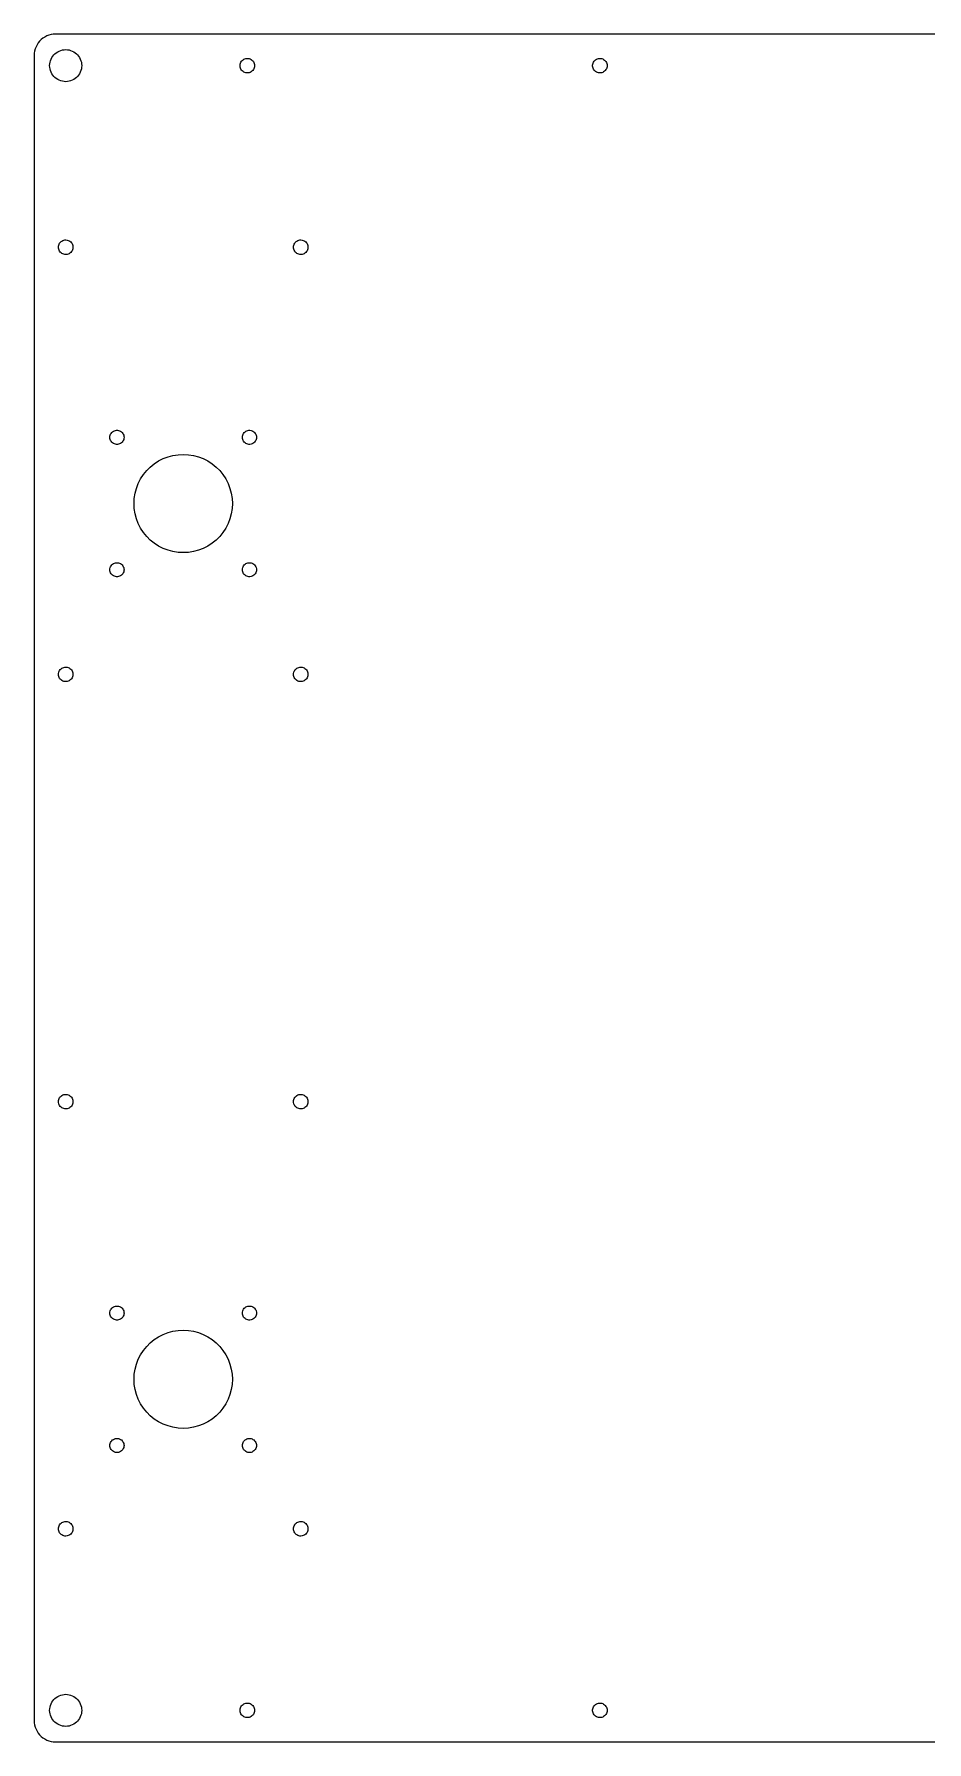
# Model space of a CAD drawing. Header units: metres. Extents: x -215 to 215, y -200 to 200.
# Drawn here: x -214.9 to -6, y -199.9 to 199.9 of the extents above; entities that cross this region are included whole.
import ezdxf

# ---------------------------------------------------------------- set-up
doc = ezdxf.new("R2010")
doc.units = ezdxf.units.M

msp = doc.modelspace()

# ---------------------------------------------------------------- linework, layer by layer
for p, q in [((-209.875, 199.875), (-210.398, 199.848)), ((209.875, 199.875), (-209.875, 199.875)), ((-214.766, 195.915), (-214.848, 195.398)), ((-214.63, 196.42), (-214.766, 195.915)), ((-214.443, 196.909), (-214.63, 196.42)), ((-214.205, 197.375), (-214.443, 196.909)), ((-213.92, 197.814), (-214.205, 197.375)), ((-213.591, 198.221), (-213.92, 197.814)), ((-213.221, 198.591), (-213.591, 198.221)), ((-212.814, 198.92), (-213.221, 198.591)), ((-212.375, 199.205), (-212.814, 198.92)), ((-211.909, 199.443), (-212.375, 199.205)), ((-211.42, 199.63), (-211.909, 199.443)), ((-210.915, 199.766), (-211.42, 199.63)), ((-210.398, 199.848), (-210.915, 199.766)), ((-209.375, 195.748), (-209.025, 195.926)), ((-209.025, 195.926), (-208.659, 196.066)), ((-208.659, 196.066), (-208.28, 196.168)), ((-208.28, 196.168), (-207.892, 196.229)), ((-207.892, 196.229), (-207.5, 196.25)), ((-207.5, 196.25), (-207.108, 196.229)), ((-207.108, 196.229), (-206.72, 196.168)), ((-206.72, 196.168), (-206.341, 196.066)), ((-206.341, 196.066), (-205.975, 195.926)), ((-205.975, 195.926), (-205.625, 195.748)), ((-214.848, 195.398), (-214.875, 194.875)), ((-214.875, 194.875), (-214.875, -194.875)), ((-211.25, 192.5), (-211.229, 192.892)), ((-211.229, 192.108), (-211.25, 192.5)), ((-211.229, 192.892), (-211.168, 193.28)), ((-211.168, 191.72), (-211.229, 192.108)), ((-211.168, 193.28), (-211.066, 193.659)), ((-211.066, 193.659), (-210.926, 194.025)), ((-210.926, 194.025), (-210.748, 194.375)), ((-210.748, 194.375), (-210.534, 194.704)), ((-210.534, 194.704), (-210.287, 195.009)), ((-210.287, 195.009), (-210.009, 195.287)), ((-210.009, 195.287), (-209.704, 195.534)), ((-209.704, 195.534), (-209.375, 195.748)), ((-205.625, 195.748), (-205.296, 195.534)), ((-205.296, 195.534), (-204.991, 195.287)), ((-204.991, 195.287), (-204.713, 195.009)), ((-204.713, 195.009), (-204.466, 194.704)), ((-204.466, 194.704), (-204.252, 194.375)), ((-204.252, 194.375), (-204.074, 194.025)), ((-204.074, 194.025), (-203.934, 193.659)), ((-203.934, 193.659), (-203.832, 193.28)), ((-203.832, 193.28), (-203.771, 192.892)), ((-203.771, 192.108), (-203.832, 191.72)), ((-203.771, 192.892), (-203.75, 192.5)), ((-203.75, 192.5), (-203.771, 192.108)), ((-166.695, 192.624), (-166.659, 192.87)), ((-166.695, 192.376), (-166.695, 192.624)), ((-166.659, 192.13), (-166.695, 192.376)), ((-166.659, 192.87), (-166.588, 193.107)), ((-166.588, 191.893), (-166.659, 192.13)), ((-166.588, 193.107), (-166.482, 193.332)), ((-166.482, 191.668), (-166.588, 191.893)), ((-166.482, 193.332), (-166.346, 193.539)), ((-166.346, 193.539), (-166.18, 193.724)), ((-166.18, 193.724), (-165.989, 193.883)), ((-165.989, 193.883), (-165.777, 194.012)), ((-165.777, 194.012), (-165.549, 194.109)), ((-165.549, 194.109), (-165.309, 194.172)), ((-165.309, 194.172), (-165.062, 194.199)), ((-165.062, 194.199), (-164.814, 194.19)), ((-164.814, 194.19), (-164.57, 194.145)), ((-164.57, 194.145), (-164.335, 194.065)), ((-164.335, 194.065), (-164.114, 193.951)), ((-164.114, 193.951), (-163.913, 193.807)), ((-163.913, 193.807), (-163.734, 193.634)), ((-163.734, 193.634), (-163.582, 193.438)), ((-163.582, 193.438), (-163.461, 193.222)), ((-163.461, 193.222), (-163.372, 192.99)), ((-163.372, 192.01), (-163.461, 191.778)), ((-163.372, 192.99), (-163.318, 192.748)), ((-163.318, 192.252), (-163.372, 192.01)), ((-163.318, 192.748), (-163.3, 192.5)), ((-163.3, 192.5), (-163.318, 192.252)), ((-84.1955, 192.624), (-84.1593, 192.87)), ((-84.1955, 192.376), (-84.1955, 192.624)), ((-84.1593, 192.13), (-84.1955, 192.376)), ((-84.1593, 192.87), (-84.0878, 193.107)), ((-84.0878, 191.893), (-84.1593, 192.13)), ((-84.0878, 193.107), (-83.9825, 193.332)), ((-83.9825, 191.668), (-84.0878, 191.893)), ((-83.9825, 193.332), (-83.8455, 193.539)), ((-83.8455, 193.539), (-83.6799, 193.724)), ((-83.6799, 193.724), (-83.4892, 193.883)), ((-83.4892, 193.883), (-83.2773, 194.012)), ((-83.2773, 194.012), (-83.0489, 194.109)), ((-83.0489, 194.109), (-82.8088, 194.172)), ((-82.8088, 194.172), (-82.5621, 194.199)), ((-82.5621, 194.199), (-82.3141, 194.19)), ((-82.3141, 194.19), (-82.07, 194.145)), ((-82.07, 194.145), (-81.8351, 194.065)), ((-81.8351, 194.065), (-81.6144, 193.951)), ((-81.6144, 193.951), (-81.4126, 193.807)), ((-81.4126, 193.807), (-81.2339, 193.634)), ((-81.2339, 193.634), (-81.0822, 193.438)), ((-81.0822, 193.438), (-80.9607, 193.222)), ((-80.9607, 193.222), (-80.8721, 192.99)), ((-80.8721, 192.01), (-80.9607, 191.778)), ((-80.8721, 192.99), (-80.8181, 192.748)), ((-80.8181, 192.252), (-80.8721, 192.01)), ((-80.8181, 192.748), (-80.8, 192.5)), ((-80.8, 192.5), (-80.8181, 192.252)), ((-211.066, 191.341), (-211.168, 191.72)), ((-210.926, 190.975), (-211.066, 191.341)), ((-210.748, 190.625), (-210.926, 190.975)), ((-210.534, 190.296), (-210.748, 190.625)), ((-210.287, 189.991), (-210.534, 190.296)), ((-210.009, 189.713), (-210.287, 189.991)), ((-209.704, 189.466), (-210.009, 189.713)), ((-209.375, 189.252), (-209.704, 189.466)), ((-209.025, 189.074), (-209.375, 189.252)), ((-208.659, 188.934), (-209.025, 189.074)), ((-208.28, 188.832), (-208.659, 188.934)), ((-207.892, 188.771), (-208.28, 188.832)), ((-207.5, 188.75), (-207.892, 188.771)), ((-207.108, 188.771), (-207.5, 188.75)), ((-206.72, 188.832), (-207.108, 188.771)), ((-206.341, 188.934), (-206.72, 188.832)), ((-205.975, 189.074), (-206.341, 188.934)), ((-205.625, 189.252), (-205.975, 189.074)), ((-205.296, 189.466), (-205.625, 189.252)), ((-204.991, 189.713), (-205.296, 189.466)), ((-204.713, 189.991), (-204.991, 189.713)), ((-204.466, 190.296), (-204.713, 189.991)), ((-204.252, 190.625), (-204.466, 190.296)), ((-204.074, 190.975), (-204.252, 190.625)), ((-203.934, 191.341), (-204.074, 190.975)), ((-203.832, 191.72), (-203.934, 191.341)), ((-166.346, 191.461), (-166.482, 191.668)), ((-166.18, 191.276), (-166.346, 191.461)), ((-165.989, 191.117), (-166.18, 191.276)), ((-165.777, 190.988), (-165.989, 191.117)), ((-165.549, 190.891), (-165.777, 190.988)), ((-165.309, 190.828), (-165.549, 190.891)), ((-165.062, 190.801), (-165.309, 190.828)), ((-164.814, 190.81), (-165.062, 190.801)), ((-164.57, 190.855), (-164.814, 190.81)), ((-164.335, 190.935), (-164.57, 190.855)), ((-164.114, 191.049), (-164.335, 190.935)), ((-163.913, 191.193), (-164.114, 191.049)), ((-163.734, 191.366), (-163.913, 191.193)), ((-163.582, 191.562), (-163.734, 191.366)), ((-163.461, 191.778), (-163.582, 191.562)), ((-83.8455, 191.461), (-83.9825, 191.668)), ((-83.6799, 191.276), (-83.8455, 191.461)), ((-83.4892, 191.117), (-83.6799, 191.276)), ((-83.2773, 190.988), (-83.4892, 191.117)), ((-83.0489, 190.891), (-83.2773, 190.988)), ((-82.8088, 190.828), (-83.0489, 190.891)), ((-82.5621, 190.801), (-82.8088, 190.828)), ((-82.3141, 190.81), (-82.5621, 190.801)), ((-82.07, 190.855), (-82.3141, 190.81)), ((-81.8351, 190.935), (-82.07, 190.855)), ((-81.6144, 191.049), (-81.8351, 190.935)), ((-81.4126, 191.193), (-81.6144, 191.049)), ((-81.2339, 191.366), (-81.4126, 191.193)), ((-81.0822, 191.562), (-81.2339, 191.366)), ((-80.9607, 191.778), (-81.0822, 191.562)), ((-209.2, 150), (-209.182, 150.248)), ((-209.182, 149.752), (-209.2, 150)), ((-209.182, 150.248), (-209.128, 150.49)), ((-209.128, 149.51), (-209.182, 149.752)), ((-209.128, 150.49), (-209.039, 150.722)), ((-209.039, 149.278), (-209.128, 149.51)), ((-209.039, 150.722), (-208.918, 150.938)), ((-208.918, 149.062), (-209.039, 149.278)), ((-208.918, 150.938), (-208.766, 151.134)), ((-208.766, 148.866), (-208.918, 149.062)), ((-208.766, 151.134), (-208.587, 151.307)), ((-208.587, 148.693), (-208.766, 148.866)), ((-208.587, 151.307), (-208.386, 151.451)), ((-208.386, 148.549), (-208.587, 148.693)), ((-208.386, 151.451), (-208.165, 151.565)), ((-208.165, 148.435), (-208.386, 148.549)), ((-208.165, 151.565), (-207.93, 151.645)), ((-207.93, 148.355), (-208.165, 148.435)), ((-207.93, 151.645), (-207.686, 151.69)), ((-207.686, 148.31), (-207.93, 148.355)), ((-207.686, 151.69), (-207.438, 151.699)), ((-207.438, 148.301), (-207.686, 148.31)), ((-207.438, 151.699), (-207.191, 151.672)), ((-207.191, 148.328), (-207.438, 148.301)), ((-207.191, 151.672), (-206.951, 151.609)), ((-206.951, 148.391), (-207.191, 148.328)), ((-206.951, 151.609), (-206.723, 151.512)), ((-206.723, 148.488), (-206.951, 148.391)), ((-206.723, 151.512), (-206.511, 151.383)), ((-206.511, 148.617), (-206.723, 148.488)), ((-206.511, 151.383), (-206.32, 151.224)), ((-206.32, 148.776), (-206.511, 148.617)), ((-206.32, 151.224), (-206.154, 151.039)), ((-206.154, 148.961), (-206.32, 148.776)), ((-206.154, 151.039), (-206.018, 150.832)), ((-206.018, 149.168), (-206.154, 148.961)), ((-206.018, 150.832), (-205.912, 150.607)), ((-205.912, 149.393), (-206.018, 149.168)), ((-205.912, 150.607), (-205.841, 150.37)), ((-205.841, 149.63), (-205.912, 149.393)), ((-205.841, 150.37), (-205.805, 150.124)), ((-205.805, 149.876), (-205.841, 149.63)), ((-205.805, 150.124), (-205.805, 149.876)), ((-154.2, 150), (-154.182, 150.248)), ((-154.182, 149.752), (-154.2, 150)), ((-154.182, 150.248), (-154.128, 150.49)), ((-154.128, 149.51), (-154.182, 149.752)), ((-154.128, 150.49), (-154.039, 150.722)), ((-154.039, 149.278), (-154.128, 149.51)), ((-154.039, 150.722), (-153.918, 150.938)), ((-153.918, 149.062), (-154.039, 149.278)), ((-153.918, 150.938), (-153.766, 151.134)), ((-153.766, 148.866), (-153.918, 149.062)), ((-153.766, 151.134), (-153.587, 151.307)), ((-153.587, 148.693), (-153.766, 148.866)), ((-153.587, 151.307), (-153.386, 151.451)), ((-153.386, 148.549), (-153.587, 148.693)), ((-153.386, 151.451), (-153.165, 151.565)), ((-153.165, 148.435), (-153.386, 148.549)), ((-153.165, 151.565), (-152.93, 151.645)), ((-152.93, 148.355), (-153.165, 148.435)), ((-152.93, 151.645), (-152.686, 151.69)), ((-152.686, 148.31), (-152.93, 148.355)), ((-152.686, 151.69), (-152.438, 151.699)), ((-152.438, 148.301), (-152.686, 148.31)), ((-152.438, 151.699), (-152.191, 151.672)), ((-152.191, 148.328), (-152.438, 148.301)), ((-152.191, 151.672), (-151.951, 151.609)), ((-151.951, 148.391), (-152.191, 148.328)), ((-151.951, 151.609), (-151.723, 151.512)), ((-151.723, 148.488), (-151.951, 148.391)), ((-151.723, 151.512), (-151.511, 151.383)), ((-151.511, 148.617), (-151.723, 148.488)), ((-151.511, 151.383), (-151.32, 151.224)), ((-151.32, 148.776), (-151.511, 148.617)), ((-151.32, 151.224), (-151.154, 151.039)), ((-151.154, 148.961), (-151.32, 148.776)), ((-151.154, 151.039), (-151.018, 150.832)), ((-151.018, 149.168), (-151.154, 148.961)), ((-151.018, 150.832), (-150.912, 150.607)), ((-150.912, 149.393), (-151.018, 149.168)), ((-150.912, 150.607), (-150.841, 150.37)), ((-150.841, 149.63), (-150.912, 149.393)), ((-150.841, 150.37), (-150.805, 150.124)), ((-150.805, 149.876), (-150.841, 149.63)), ((-150.805, 150.124), (-150.805, 149.876)), ((-197.15, 105.5), (-197.132, 105.746)), ((-197.132, 105.254), (-197.15, 105.5)), ((-197.132, 105.746), (-197.077, 105.986)), ((-197.077, 105.014), (-197.132, 105.254)), ((-197.077, 105.986), (-196.987, 106.216)), ((-196.987, 104.784), (-197.077, 105.014)), ((-196.987, 106.216), (-196.863, 106.429)), ((-196.863, 104.571), (-196.987, 104.784)), ((-196.863, 106.429), (-196.71, 106.622)), ((-196.71, 104.378), (-196.863, 104.571)), ((-196.71, 106.622), (-196.529, 106.79)), ((-196.529, 104.21), (-196.71, 104.378)), ((-196.529, 106.79), (-196.325, 106.929)), ((-196.325, 104.071), (-196.529, 104.21)), ((-196.325, 106.929), (-196.103, 107.036)), ((-196.103, 103.964), (-196.325, 104.071)), ((-196.103, 107.036), (-195.867, 107.109)), ((-195.867, 103.891), (-196.103, 103.964)), ((-195.867, 107.109), (-195.623, 107.145)), ((-195.623, 107.145), (-195.377, 107.145)), ((-195.377, 107.145), (-195.133, 107.109)), ((-195.133, 107.109), (-194.897, 107.036)), ((-194.897, 103.964), (-195.133, 103.891)), ((-194.897, 107.036), (-194.675, 106.929)), ((-194.675, 104.071), (-194.897, 103.964)), ((-194.675, 106.929), (-194.471, 106.79)), ((-194.471, 104.21), (-194.675, 104.071)), ((-194.471, 106.79), (-194.29, 106.622)), ((-194.29, 104.378), (-194.471, 104.21)), ((-194.29, 106.622), (-194.137, 106.429)), ((-194.137, 104.571), (-194.29, 104.378)), ((-194.137, 106.429), (-194.013, 106.216)), ((-194.013, 104.784), (-194.137, 104.571)), ((-194.013, 106.216), (-193.923, 105.986)), ((-193.923, 105.014), (-194.013, 104.784)), ((-193.923, 105.986), (-193.868, 105.746)), ((-193.868, 105.254), (-193.923, 105.014)), ((-193.868, 105.746), (-193.85, 105.5)), ((-193.85, 105.5), (-193.868, 105.254)), ((-166.15, 105.5), (-166.132, 105.746)), ((-166.132, 105.254), (-166.15, 105.5)), ((-166.132, 105.746), (-166.077, 105.986)), ((-166.077, 105.014), (-166.132, 105.254)), ((-166.077, 105.986), (-165.987, 106.216)), ((-165.987, 104.784), (-166.077, 105.014)), ((-165.987, 106.216), (-165.863, 106.429)), ((-165.863, 104.571), (-165.987, 104.784)), ((-165.863, 106.429), (-165.71, 106.622)), ((-165.71, 104.378), (-165.863, 104.571)), ((-165.71, 106.622), (-165.529, 106.79)), ((-165.529, 104.21), (-165.71, 104.378)), ((-165.529, 106.79), (-165.325, 106.929)), ((-165.325, 104.071), (-165.529, 104.21)), ((-165.325, 106.929), (-165.103, 107.036)), ((-165.103, 103.964), (-165.325, 104.071)), ((-165.103, 107.036), (-164.867, 107.109)), ((-164.867, 103.891), (-165.103, 103.964)), ((-164.867, 107.109), (-164.623, 107.145)), ((-164.623, 107.145), (-164.377, 107.145)), ((-164.377, 107.145), (-164.133, 107.109)), ((-164.133, 107.109), (-163.897, 107.036)), ((-163.897, 103.964), (-164.133, 103.891)), ((-163.897, 107.036), (-163.675, 106.929)), ((-163.675, 104.071), (-163.897, 103.964)), ((-163.675, 106.929), (-163.471, 106.79)), ((-163.471, 104.21), (-163.675, 104.071)), ((-163.471, 106.79), (-163.29, 106.622)), ((-163.29, 104.378), (-163.471, 104.21)), ((-163.29, 106.622), (-163.137, 106.429)), ((-163.137, 104.571), (-163.29, 104.378)), ((-163.137, 106.429), (-163.013, 106.216)), ((-163.013, 104.784), (-163.137, 104.571)), ((-163.013, 106.216), (-162.923, 105.986)), ((-162.923, 105.014), (-163.013, 104.784)), ((-162.923, 105.986), (-162.868, 105.746)), ((-162.868, 105.254), (-162.923, 105.014)), ((-162.868, 105.746), (-162.85, 105.5)), ((-162.85, 105.5), (-162.868, 105.254)), ((-195.623, 103.855), (-195.867, 103.891)), ((-195.377, 103.855), (-195.623, 103.855)), ((-195.133, 103.891), (-195.377, 103.855)), ((-186.76, 99.3037), (-185.75, 99.9593)), ((-185.75, 99.9593), (-184.677, 100.506)), ((-184.677, 100.506), (-183.554, 100.937)), ((-183.554, 100.937), (-182.391, 101.249)), ((-182.391, 101.249), (-181.202, 101.437)), ((-181.202, 101.437), (-180, 101.5)), ((-180, 101.5), (-178.798, 101.437)), ((-178.798, 101.437), (-177.609, 101.249)), ((-177.609, 101.249), (-176.446, 100.937)), ((-176.446, 100.937), (-175.323, 100.506)), ((-175.323, 100.506), (-174.25, 99.9593)), ((-174.25, 99.9593), (-173.24, 99.3037)), ((-164.623, 103.855), (-164.867, 103.891)), ((-164.377, 103.855), (-164.623, 103.855)), ((-164.133, 103.891), (-164.377, 103.855)), ((-189.959, 95.75), (-189.304, 96.7595)), ((-189.304, 96.7595), (-188.546, 97.695)), ((-188.546, 97.695), (-187.695, 98.5462)), ((-187.695, 98.5462), (-186.76, 99.3037)), ((-173.24, 99.3037), (-172.305, 98.5462)), ((-172.305, 98.5462), (-171.454, 97.695)), ((-171.454, 97.695), (-170.696, 96.7595)), ((-170.696, 96.7595), (-170.041, 95.75)), ((-191.437, 91.2021), (-191.249, 92.391)), ((-191.249, 92.391), (-190.937, 93.5537)), ((-190.937, 93.5537), (-190.506, 94.6775)), ((-190.506, 94.6775), (-189.959, 95.75)), ((-170.041, 95.75), (-169.494, 94.6775)), ((-169.494, 94.6775), (-169.063, 93.5537)), ((-169.063, 93.5537), (-168.751, 92.391)), ((-168.751, 92.391), (-168.563, 91.2021)), ((-191.5, 90), (-191.437, 91.2021)), ((-191.437, 88.7979), (-191.5, 90)), ((-191.249, 87.609), (-191.437, 88.7979)), ((-168.563, 88.7979), (-168.751, 87.609)), ((-168.563, 91.2021), (-168.5, 90)), ((-168.5, 90), (-168.563, 88.7979)), ((-190.937, 86.4463), (-191.249, 87.609)), ((-190.506, 85.3225), (-190.937, 86.4463)), ((-189.959, 84.25), (-190.506, 85.3225)), ((-189.304, 83.2405), (-189.959, 84.25)), ((-170.041, 84.25), (-170.696, 83.2405)), ((-169.494, 85.3225), (-170.041, 84.25)), ((-169.063, 86.4463), (-169.494, 85.3225)), ((-168.751, 87.609), (-169.063, 86.4463)), ((-188.546, 82.305), (-189.304, 83.2405)), ((-187.695, 81.4538), (-188.546, 82.305)), ((-186.76, 80.6963), (-187.695, 81.4538)), ((-185.75, 80.0407), (-186.76, 80.6963)), ((-184.677, 79.4942), (-185.75, 80.0407)), ((-174.25, 80.0407), (-175.323, 79.4942)), ((-173.24, 80.6963), (-174.25, 80.0407)), ((-172.305, 81.4538), (-173.24, 80.6963)), ((-171.454, 82.305), (-172.305, 81.4538)), ((-170.696, 83.2405), (-171.454, 82.305)), ((-196.325, 75.9289), (-196.103, 76.0359)), ((-196.103, 76.0359), (-195.867, 76.1086)), ((-195.867, 76.1086), (-195.623, 76.1454)), ((-195.623, 76.1454), (-195.377, 76.1454)), ((-195.377, 76.1454), (-195.133, 76.1086)), ((-195.133, 76.1086), (-194.897, 76.0359)), ((-194.897, 76.0359), (-194.675, 75.9289)), ((-183.554, 79.0629), (-184.677, 79.4942)), ((-182.391, 78.7513), (-183.554, 79.0629)), ((-181.202, 78.563), (-182.391, 78.7513)), ((-180, 78.5), (-181.202, 78.563)), ((-178.798, 78.563), (-180, 78.5)), ((-177.609, 78.7513), (-178.798, 78.563)), ((-176.446, 79.0629), (-177.609, 78.7513)), ((-175.323, 79.4942), (-176.446, 79.0629)), ((-165.325, 75.9289), (-165.103, 76.0359)), ((-165.103, 76.0359), (-164.867, 76.1086)), ((-164.867, 76.1086), (-164.623, 76.1454)), ((-164.623, 76.1454), (-164.377, 76.1454)), ((-164.377, 76.1454), (-164.133, 76.1086)), ((-164.133, 76.1086), (-163.897, 76.0359)), ((-163.897, 76.0359), (-163.675, 75.9289)), ((-197.15, 74.5), (-197.132, 74.7459)), ((-197.132, 74.2541), (-197.15, 74.5)), ((-197.132, 74.7459), (-197.077, 74.9863)), ((-197.077, 74.0137), (-197.132, 74.2541)), ((-197.077, 74.9863), (-196.987, 75.2159)), ((-196.987, 73.7841), (-197.077, 74.0137)), ((-196.987, 75.2159), (-196.863, 75.4295)), ((-196.863, 73.5705), (-196.987, 73.7841)), ((-196.863, 75.4295), (-196.71, 75.6223)), ((-196.71, 73.3777), (-196.863, 73.5705)), ((-196.71, 75.6223), (-196.529, 75.79)), ((-196.529, 73.21), (-196.71, 73.3777)), ((-196.529, 75.79), (-196.325, 75.9289)), ((-196.325, 73.0711), (-196.529, 73.21)), ((-196.103, 72.9641), (-196.325, 73.0711)), ((-195.867, 72.8914), (-196.103, 72.9641)), ((-195.623, 72.8546), (-195.867, 72.8914)), ((-195.377, 72.8546), (-195.623, 72.8546)), ((-195.133, 72.8914), (-195.377, 72.8546)), ((-194.897, 72.9641), (-195.133, 72.8914)), ((-194.675, 73.0711), (-194.897, 72.9641)), ((-194.675, 75.9289), (-194.471, 75.79)), ((-194.471, 73.21), (-194.675, 73.0711)), ((-194.471, 75.79), (-194.29, 75.6223)), ((-194.29, 73.3777), (-194.471, 73.21)), ((-194.29, 75.6223), (-194.137, 75.4295)), ((-194.137, 73.5705), (-194.29, 73.3777)), ((-194.137, 75.4295), (-194.013, 75.2159)), ((-194.013, 73.7841), (-194.137, 73.5705)), ((-194.013, 75.2159), (-193.923, 74.9863)), ((-193.923, 74.0137), (-194.013, 73.7841)), ((-193.923, 74.9863), (-193.868, 74.7459)), ((-193.868, 74.2541), (-193.923, 74.0137)), ((-193.868, 74.7459), (-193.85, 74.5)), ((-193.85, 74.5), (-193.868, 74.2541)), ((-166.15, 74.5), (-166.132, 74.7459)), ((-166.132, 74.2541), (-166.15, 74.5)), ((-166.132, 74.7459), (-166.077, 74.9863)), ((-166.077, 74.0137), (-166.132, 74.2541)), ((-166.077, 74.9863), (-165.987, 75.2159)), ((-165.987, 73.7841), (-166.077, 74.0137)), ((-165.987, 75.2159), (-165.863, 75.4295)), ((-165.863, 73.5705), (-165.987, 73.7841)), ((-165.863, 75.4295), (-165.71, 75.6223)), ((-165.71, 73.3777), (-165.863, 73.5705)), ((-165.71, 75.6223), (-165.529, 75.79)), ((-165.529, 73.21), (-165.71, 73.3777)), ((-165.529, 75.79), (-165.325, 75.9289)), ((-165.325, 73.0711), (-165.529, 73.21)), ((-165.103, 72.9641), (-165.325, 73.0711)), ((-164.867, 72.8914), (-165.103, 72.9641)), ((-164.623, 72.8546), (-164.867, 72.8914)), ((-164.377, 72.8546), (-164.623, 72.8546)), ((-164.133, 72.8914), (-164.377, 72.8546)), ((-163.897, 72.9641), (-164.133, 72.8914)), ((-163.675, 73.0711), (-163.897, 72.9641)), ((-163.675, 75.9289), (-163.471, 75.79)), ((-163.471, 73.21), (-163.675, 73.0711)), ((-163.471, 75.79), (-163.29, 75.6223)), ((-163.29, 73.3777), (-163.471, 73.21)), ((-163.29, 75.6223), (-163.137, 75.4295)), ((-163.137, 73.5705), (-163.29, 73.3777)), ((-163.137, 75.4295), (-163.013, 75.2159)), ((-163.013, 73.7841), (-163.137, 73.5705)), ((-163.013, 75.2159), (-162.923, 74.9863)), ((-162.923, 74.0137), (-163.013, 73.7841)), ((-162.923, 74.9863), (-162.868, 74.7459)), ((-162.868, 74.2541), (-162.923, 74.0137)), ((-162.868, 74.7459), (-162.85, 74.5)), ((-162.85, 74.5), (-162.868, 74.2541)), ((-209.2, 50), (-209.182, 50.2475)), ((-209.182, 49.7525), (-209.2, 50)), ((-209.182, 50.2475), (-209.128, 50.4898)), ((-209.128, 49.5102), (-209.182, 49.7525)), ((-209.128, 50.4898), (-209.039, 50.7216)), ((-209.039, 49.2784), (-209.128, 49.5102)), ((-209.039, 50.7216), (-208.918, 50.938)), ((-208.918, 49.062), (-209.039, 49.2784)), ((-208.918, 50.938), (-208.766, 51.1344)), ((-208.766, 48.8656), (-208.918, 49.062)), ((-208.766, 51.1344), (-208.587, 51.3067)), ((-208.587, 48.6933), (-208.766, 48.8656)), ((-208.587, 51.3067), (-208.386, 51.4511)), ((-208.386, 48.5489), (-208.587, 48.6933)), ((-208.386, 51.4511), (-208.165, 51.5646)), ((-208.165, 48.4354), (-208.386, 48.5489)), ((-208.165, 51.5646), (-207.93, 51.6447)), ((-207.93, 48.3553), (-208.165, 48.4354)), ((-207.93, 51.6447), (-207.686, 51.6898)), ((-207.686, 48.3102), (-207.93, 48.3553)), ((-207.686, 51.6898), (-207.438, 51.6989)), ((-207.438, 48.3011), (-207.686, 48.3102)), ((-207.438, 51.6989), (-207.191, 51.6717)), ((-207.191, 48.3283), (-207.438, 48.3011)), ((-207.191, 51.6717), (-206.951, 51.6089)), ((-206.951, 48.3911), (-207.191, 48.3283)), ((-206.951, 51.6089), (-206.723, 51.5119)), ((-206.723, 48.4881), (-206.951, 48.3911)), ((-206.723, 51.5119), (-206.511, 51.3826)), ((-206.511, 48.6174), (-206.723, 48.4881)), ((-206.511, 51.3826), (-206.32, 51.2238)), ((-206.32, 48.7762), (-206.511, 48.6174)), ((-206.32, 51.2238), (-206.154, 51.039)), ((-206.154, 48.961), (-206.32, 48.7762)), ((-206.154, 51.039), (-206.018, 50.832)), ((-206.018, 49.168), (-206.154, 48.961)), ((-206.018, 50.832), (-205.912, 50.6073)), ((-205.912, 49.3927), (-206.018, 49.168)), ((-205.912, 50.6073), (-205.841, 50.3696)), ((-205.841, 49.6304), (-205.912, 49.3927)), ((-205.841, 50.3696), (-205.805, 50.1241)), ((-205.805, 49.8759), (-205.841, 49.6304)), ((-205.805, 50.1241), (-205.805, 49.8759)), ((-154.2, 50), (-154.182, 50.2475)), ((-154.182, 49.7525), (-154.2, 50)), ((-154.182, 50.2475), (-154.128, 50.4898)), ((-154.128, 49.5102), (-154.182, 49.7525)), ((-154.128, 50.4898), (-154.039, 50.7216)), ((-154.039, 49.2784), (-154.128, 49.5102)), ((-154.039, 50.7216), (-153.918, 50.938)), ((-153.918, 49.062), (-154.039, 49.2784)), ((-153.918, 50.938), (-153.766, 51.1344)), ((-153.766, 48.8656), (-153.918, 49.062)), ((-153.766, 51.1344), (-153.587, 51.3067)), ((-153.587, 48.6933), (-153.766, 48.8656)), ((-153.587, 51.3067), (-153.386, 51.4511)), ((-153.386, 48.5489), (-153.587, 48.6933)), ((-153.386, 51.4511), (-153.165, 51.5646)), ((-153.165, 48.4354), (-153.386, 48.5489)), ((-153.165, 51.5646), (-152.93, 51.6447)), ((-152.93, 48.3553), (-153.165, 48.4354)), ((-152.93, 51.6447), (-152.686, 51.6898)), ((-152.686, 48.3102), (-152.93, 48.3553)), ((-152.686, 51.6898), (-152.438, 51.6989)), ((-152.438, 48.3011), (-152.686, 48.3102)), ((-152.438, 51.6989), (-152.191, 51.6717)), ((-152.191, 48.3283), (-152.438, 48.3011)), ((-152.191, 51.6717), (-151.951, 51.6089)), ((-151.951, 48.3911), (-152.191, 48.3283)), ((-151.951, 51.6089), (-151.723, 51.5119)), ((-151.723, 48.4881), (-151.951, 48.3911)), ((-151.723, 51.5119), (-151.511, 51.3826)), ((-151.511, 48.6174), (-151.723, 48.4881)), ((-151.511, 51.3826), (-151.32, 51.2238)), ((-151.32, 48.7762), (-151.511, 48.6174)), ((-151.32, 51.2238), (-151.154, 51.039)), ((-151.154, 48.961), (-151.32, 48.7762)), ((-151.154, 51.039), (-151.018, 50.832)), ((-151.018, 49.168), (-151.154, 48.961)), ((-151.018, 50.832), (-150.912, 50.6073)), ((-150.912, 49.3927), (-151.018, 49.168)), ((-150.912, 50.6073), (-150.841, 50.3696)), ((-150.841, 49.6304), (-150.912, 49.3927)), ((-150.841, 50.3696), (-150.805, 50.1241)), ((-150.805, 49.8759), (-150.841, 49.6304)), ((-150.805, 50.1241), (-150.805, 49.8759)), ((-209.2, -50), (-209.182, -49.7525)), ((-209.182, -50.2475), (-209.2, -50)), ((-209.182, -49.7525), (-209.128, -49.5102)), ((-209.128, -50.4898), (-209.182, -50.2475)), ((-209.128, -49.5102), (-209.039, -49.2784)), ((-209.039, -50.7216), (-209.128, -50.4898)), ((-209.039, -49.2784), (-208.918, -49.062)), ((-208.918, -50.938), (-209.039, -50.7216)), ((-208.918, -49.062), (-208.766, -48.8656)), ((-208.766, -51.1344), (-208.918, -50.938)), ((-208.766, -48.8656), (-208.587, -48.6933)), ((-208.587, -51.3067), (-208.766, -51.1344)), ((-208.587, -48.6933), (-208.386, -48.5489)), ((-208.386, -51.4511), (-208.587, -51.3067)), ((-208.386, -48.5489), (-208.165, -48.4354)), ((-208.165, -51.5646), (-208.386, -51.4511)), ((-208.165, -48.4354), (-207.93, -48.3553)), ((-207.93, -51.6447), (-208.165, -51.5646)), ((-207.93, -48.3553), (-207.686, -48.3102)), ((-207.686, -51.6898), (-207.93, -51.6447)), ((-207.686, -48.3102), (-207.438, -48.3011)), ((-207.438, -51.6989), (-207.686, -51.6898)), ((-207.438, -48.3011), (-207.191, -48.3283)), ((-207.191, -51.6717), (-207.438, -51.6989)), ((-207.191, -48.3283), (-206.951, -48.3911)), ((-206.951, -51.6089), (-207.191, -51.6717)), ((-206.951, -48.3911), (-206.723, -48.4881)), ((-206.723, -51.5119), (-206.951, -51.6089)), ((-206.723, -48.4881), (-206.511, -48.6174)), ((-206.511, -51.3826), (-206.723, -51.5119)), ((-206.511, -48.6174), (-206.32, -48.7762)), ((-206.32, -51.2238), (-206.511, -51.3826)), ((-206.32, -48.7762), (-206.154, -48.961)), ((-206.154, -51.039), (-206.32, -51.2238)), ((-206.154, -48.961), (-206.018, -49.168)), ((-206.018, -50.832), (-206.154, -51.039)), ((-206.018, -49.168), (-205.912, -49.3927)), ((-205.912, -50.6073), (-206.018, -50.832)), ((-205.912, -49.3927), (-205.841, -49.6304)), ((-205.841, -50.3696), (-205.912, -50.6073)), ((-205.841, -49.6304), (-205.805, -49.8759)), ((-205.805, -50.1241), (-205.841, -50.3696)), ((-205.805, -49.8759), (-205.805, -50.1241)), ((-154.2, -50), (-154.182, -49.7525)), ((-154.182, -50.2475), (-154.2, -50)), ((-154.182, -49.7525), (-154.128, -49.5102)), ((-154.128, -50.4898), (-154.182, -50.2475)), ((-154.128, -49.5102), (-154.039, -49.2784)), ((-154.039, -50.7216), (-154.128, -50.4898)), ((-154.039, -49.2784), (-153.918, -49.062)), ((-153.918, -50.938), (-154.039, -50.7216)), ((-153.918, -49.062), (-153.766, -48.8656)), ((-153.766, -51.1344), (-153.918, -50.938)), ((-153.766, -48.8656), (-153.587, -48.6933)), ((-153.587, -51.3067), (-153.766, -51.1344)), ((-153.587, -48.6933), (-153.386, -48.5489)), ((-153.386, -51.4511), (-153.587, -51.3067)), ((-153.386, -48.5489), (-153.165, -48.4354)), ((-153.165, -51.5646), (-153.386, -51.4511)), ((-153.165, -48.4354), (-152.93, -48.3553)), ((-152.93, -51.6447), (-153.165, -51.5646)), ((-152.93, -48.3553), (-152.686, -48.3102)), ((-152.686, -51.6898), (-152.93, -51.6447)), ((-152.686, -48.3102), (-152.438, -48.3011)), ((-152.438, -51.6989), (-152.686, -51.6898)), ((-152.438, -48.3011), (-152.191, -48.3283)), ((-152.191, -51.6717), (-152.438, -51.6989)), ((-152.191, -48.3283), (-151.951, -48.3911)), ((-151.951, -51.6089), (-152.191, -51.6717)), ((-151.951, -48.3911), (-151.723, -48.4881)), ((-151.723, -51.5119), (-151.951, -51.6089)), ((-151.723, -48.4881), (-151.511, -48.6174)), ((-151.511, -51.3826), (-151.723, -51.5119)), ((-151.511, -48.6174), (-151.32, -48.7762)), ((-151.32, -51.2238), (-151.511, -51.3826)), ((-151.32, -48.7762), (-151.154, -48.961)), ((-151.154, -51.039), (-151.32, -51.2238)), ((-151.154, -48.961), (-151.018, -49.168)), ((-151.018, -50.832), (-151.154, -51.039)), ((-151.018, -49.168), (-150.912, -49.3927)), ((-150.912, -50.6073), (-151.018, -50.832)), ((-150.912, -49.3927), (-150.841, -49.6304)), ((-150.841, -50.3696), (-150.912, -50.6073)), ((-150.841, -49.6304), (-150.805, -49.8759)), ((-150.805, -50.1241), (-150.841, -50.3696)), ((-150.805, -49.8759), (-150.805, -50.1241)), ((-197.15, -99.5), (-197.132, -99.2541)), ((-197.132, -99.7459), (-197.15, -99.5)), ((-197.132, -99.2541), (-197.077, -99.0137)), ((-197.077, -99.9863), (-197.132, -99.7459)), ((-197.077, -99.0137), (-196.987, -98.7841)), ((-196.987, -98.7841), (-196.863, -98.5705)), ((-196.863, -98.5705), (-196.71, -98.3777)), ((-196.71, -98.3777), (-196.529, -98.21)), ((-196.529, -98.21), (-196.325, -98.0711)), ((-196.325, -98.0711), (-196.103, -97.9641)), ((-196.103, -97.9641), (-195.867, -97.8914)), ((-195.867, -97.8914), (-195.623, -97.8546)), ((-195.623, -97.8546), (-195.377, -97.8546)), ((-195.377, -97.8546), (-195.133, -97.8914)), ((-195.133, -97.8914), (-194.897, -97.9641)), ((-194.897, -97.9641), (-194.675, -98.0711)), ((-194.675, -98.0711), (-194.471, -98.21)), ((-194.471, -98.21), (-194.29, -98.3777)), ((-194.29, -98.3777), (-194.137, -98.5705)), ((-194.137, -98.5705), (-194.013, -98.7841)), ((-194.013, -98.7841), (-193.923, -99.0137)), ((-193.923, -99.0137), (-193.868, -99.2541)), ((-193.868, -99.7459), (-193.923, -99.9863)), ((-193.868, -99.2541), (-193.85, -99.5)), ((-193.85, -99.5), (-193.868, -99.7459)), ((-166.15, -99.5), (-166.132, -99.2541)), ((-166.132, -99.7459), (-166.15, -99.5)), ((-166.132, -99.2541), (-166.077, -99.0137)), ((-166.077, -99.9863), (-166.132, -99.7459)), ((-166.077, -99.0137), (-165.987, -98.7841)), ((-165.987, -98.7841), (-165.863, -98.5705)), ((-165.863, -98.5705), (-165.71, -98.3777)), ((-165.71, -98.3777), (-165.529, -98.21)), ((-165.529, -98.21), (-165.325, -98.0711)), ((-165.325, -98.0711), (-165.103, -97.9641)), ((-165.103, -97.9641), (-164.867, -97.8914)), ((-164.867, -97.8914), (-164.623, -97.8546)), ((-164.623, -97.8546), (-164.377, -97.8546)), ((-164.377, -97.8546), (-164.133, -97.8914)), ((-164.133, -97.8914), (-163.897, -97.9641)), ((-163.897, -97.9641), (-163.675, -98.0711)), ((-163.675, -98.0711), (-163.471, -98.21)), ((-163.471, -98.21), (-163.29, -98.3777)), ((-163.29, -98.3777), (-163.137, -98.5705)), ((-163.137, -98.5705), (-163.013, -98.7841)), ((-163.013, -98.7841), (-162.923, -99.0137)), ((-162.923, -99.0137), (-162.868, -99.2541)), ((-162.868, -99.7459), (-162.923, -99.9863)), ((-162.868, -99.2541), (-162.85, -99.5)), ((-162.85, -99.5), (-162.868, -99.7459)), ((-196.987, -100.216), (-197.077, -99.9863)), ((-196.863, -100.429), (-196.987, -100.216)), ((-196.71, -100.622), (-196.863, -100.429)), ((-196.529, -100.79), (-196.71, -100.622)), ((-196.325, -100.929), (-196.529, -100.79)), ((-196.103, -101.036), (-196.325, -100.929)), ((-195.867, -101.109), (-196.103, -101.036)), ((-195.623, -101.145), (-195.867, -101.109)), ((-195.377, -101.145), (-195.623, -101.145)), ((-195.133, -101.109), (-195.377, -101.145)), ((-194.897, -101.036), (-195.133, -101.109)), ((-194.675, -100.929), (-194.897, -101.036)), ((-194.471, -100.79), (-194.675, -100.929)), ((-194.29, -100.622), (-194.471, -100.79)), ((-194.137, -100.429), (-194.29, -100.622)), ((-194.013, -100.216), (-194.137, -100.429)), ((-193.923, -99.9863), (-194.013, -100.216)), ((-183.554, -104.063), (-182.391, -103.751)), ((-182.391, -103.751), (-181.202, -103.563)), ((-181.202, -103.563), (-180, -103.5)), ((-180, -103.5), (-178.798, -103.563)), ((-178.798, -103.563), (-177.609, -103.751)), ((-177.609, -103.751), (-176.446, -104.063)), ((-165.987, -100.216), (-166.077, -99.9863)), ((-165.863, -100.429), (-165.987, -100.216)), ((-165.71, -100.622), (-165.863, -100.429)), ((-165.529, -100.79), (-165.71, -100.622)), ((-165.325, -100.929), (-165.529, -100.79)), ((-165.103, -101.036), (-165.325, -100.929)), ((-164.867, -101.109), (-165.103, -101.036)), ((-164.623, -101.145), (-164.867, -101.109)), ((-164.377, -101.145), (-164.623, -101.145)), ((-164.133, -101.109), (-164.377, -101.145)), ((-163.897, -101.036), (-164.133, -101.109)), ((-163.675, -100.929), (-163.897, -101.036)), ((-163.471, -100.79), (-163.675, -100.929)), ((-163.29, -100.622), (-163.471, -100.79)), ((-163.137, -100.429), (-163.29, -100.622)), ((-163.013, -100.216), (-163.137, -100.429)), ((-162.923, -99.9863), (-163.013, -100.216)), ((-189.304, -108.24), (-188.546, -107.305)), ((-188.546, -107.305), (-187.695, -106.454)), ((-187.695, -106.454), (-186.76, -105.696)), ((-186.76, -105.696), (-185.75, -105.041)), ((-185.75, -105.041), (-184.677, -104.494)), ((-184.677, -104.494), (-183.554, -104.063)), ((-176.446, -104.063), (-175.323, -104.494)), ((-175.323, -104.494), (-174.25, -105.041)), ((-174.25, -105.041), (-173.24, -105.696)), ((-173.24, -105.696), (-172.305, -106.454)), ((-172.305, -106.454), (-171.454, -107.305)), ((-171.454, -107.305), (-170.696, -108.24)), ((-191.249, -112.609), (-190.937, -111.446)), ((-190.937, -111.446), (-190.506, -110.323)), ((-190.506, -110.323), (-189.959, -109.25)), ((-189.959, -109.25), (-189.304, -108.24)), ((-170.696, -108.24), (-170.041, -109.25)), ((-170.041, -109.25), (-169.494, -110.323)), ((-169.494, -110.323), (-169.063, -111.446)), ((-169.063, -111.446), (-168.751, -112.609)), ((-191.5, -115), (-191.437, -113.798)), ((-191.437, -116.202), (-191.5, -115)), ((-191.437, -113.798), (-191.249, -112.609)), ((-168.751, -112.609), (-168.563, -113.798)), ((-168.563, -113.798), (-168.5, -115)), ((-168.5, -115), (-168.563, -116.202)), ((-191.249, -117.391), (-191.437, -116.202)), ((-190.937, -118.554), (-191.249, -117.391)), ((-190.506, -119.677), (-190.937, -118.554)), ((-189.959, -120.75), (-190.506, -119.677)), ((-169.494, -119.677), (-170.041, -120.75)), ((-169.063, -118.554), (-169.494, -119.677)), ((-168.751, -117.391), (-169.063, -118.554)), ((-168.563, -116.202), (-168.751, -117.391)), ((-189.304, -121.76), (-189.959, -120.75)), ((-188.546, -122.695), (-189.304, -121.76)), ((-187.695, -123.546), (-188.546, -122.695)), ((-186.76, -124.304), (-187.695, -123.546)), ((-172.305, -123.546), (-173.24, -124.304)), ((-171.454, -122.695), (-172.305, -123.546)), ((-170.696, -121.76), (-171.454, -122.695)), ((-170.041, -120.75), (-170.696, -121.76)), ((-185.75, -124.959), (-186.76, -124.304)), ((-184.677, -125.506), (-185.75, -124.959)), ((-183.554, -125.937), (-184.677, -125.506)), ((-182.391, -126.249), (-183.554, -125.937)), ((-181.202, -126.437), (-182.391, -126.249)), ((-180, -126.5), (-181.202, -126.437)), ((-178.798, -126.437), (-180, -126.5)), ((-177.609, -126.249), (-178.798, -126.437)), ((-176.446, -125.937), (-177.609, -126.249)), ((-175.323, -125.506), (-176.446, -125.937)), ((-174.25, -124.959), (-175.323, -125.506)), ((-173.24, -124.304), (-174.25, -124.959)), ((-197.15, -130.5), (-197.132, -130.254)), ((-197.132, -130.746), (-197.15, -130.5)), ((-197.132, -130.254), (-197.077, -130.014)), ((-197.077, -130.986), (-197.132, -130.746)), ((-197.077, -130.014), (-196.987, -129.784)), ((-196.987, -131.216), (-197.077, -130.986)), ((-196.987, -129.784), (-196.863, -129.571)), ((-196.863, -131.429), (-196.987, -131.216)), ((-196.863, -129.571), (-196.71, -129.378)), ((-196.71, -131.622), (-196.863, -131.429)), ((-196.71, -129.378), (-196.529, -129.21)), ((-196.529, -131.79), (-196.71, -131.622)), ((-196.529, -129.21), (-196.325, -129.071)), ((-196.325, -131.929), (-196.529, -131.79)), ((-196.325, -129.071), (-196.103, -128.964)), ((-196.103, -128.964), (-195.867, -128.891)), ((-195.867, -128.891), (-195.623, -128.855)), ((-195.623, -128.855), (-195.377, -128.855)), ((-195.377, -128.855), (-195.133, -128.891)), ((-195.133, -128.891), (-194.897, -128.964)), ((-194.897, -128.964), (-194.675, -129.071)), ((-194.675, -129.071), (-194.471, -129.21)), ((-194.471, -131.79), (-194.675, -131.929)), ((-194.471, -129.21), (-194.29, -129.378)), ((-194.29, -131.622), (-194.471, -131.79)), ((-194.29, -129.378), (-194.137, -129.571)), ((-194.137, -131.429), (-194.29, -131.622)), ((-194.137, -129.571), (-194.013, -129.784)), ((-194.013, -131.216), (-194.137, -131.429)), ((-194.013, -129.784), (-193.923, -130.014)), ((-193.923, -130.986), (-194.013, -131.216)), ((-193.923, -130.014), (-193.868, -130.254)), ((-193.868, -130.746), (-193.923, -130.986)), ((-193.868, -130.254), (-193.85, -130.5)), ((-193.85, -130.5), (-193.868, -130.746)), ((-166.15, -130.5), (-166.132, -130.254)), ((-166.132, -130.746), (-166.15, -130.5)), ((-166.132, -130.254), (-166.077, -130.014)), ((-166.077, -130.986), (-166.132, -130.746)), ((-166.077, -130.014), (-165.987, -129.784)), ((-165.987, -131.216), (-166.077, -130.986)), ((-165.987, -129.784), (-165.863, -129.571)), ((-165.863, -131.429), (-165.987, -131.216)), ((-165.863, -129.571), (-165.71, -129.378)), ((-165.71, -131.622), (-165.863, -131.429)), ((-165.71, -129.378), (-165.529, -129.21)), ((-165.529, -131.79), (-165.71, -131.622)), ((-165.529, -129.21), (-165.325, -129.071)), ((-165.325, -131.929), (-165.529, -131.79)), ((-165.325, -129.071), (-165.103, -128.964)), ((-165.103, -128.964), (-164.867, -128.891)), ((-164.867, -128.891), (-164.623, -128.855)), ((-164.623, -128.855), (-164.377, -128.855)), ((-164.377, -128.855), (-164.133, -128.891)), ((-164.133, -128.891), (-163.897, -128.964)), ((-163.897, -128.964), (-163.675, -129.071)), ((-163.675, -129.071), (-163.471, -129.21)), ((-163.471, -131.79), (-163.675, -131.929)), ((-163.471, -129.21), (-163.29, -129.378)), ((-163.29, -131.622), (-163.471, -131.79)), ((-163.29, -129.378), (-163.137, -129.571)), ((-163.137, -131.429), (-163.29, -131.622)), ((-163.137, -129.571), (-163.013, -129.784)), ((-163.013, -131.216), (-163.137, -131.429)), ((-163.013, -129.784), (-162.923, -130.014)), ((-162.923, -130.986), (-163.013, -131.216)), ((-162.923, -130.014), (-162.868, -130.254)), ((-162.868, -130.746), (-162.923, -130.986)), ((-162.868, -130.254), (-162.85, -130.5)), ((-162.85, -130.5), (-162.868, -130.746)), ((-196.103, -132.036), (-196.325, -131.929)), ((-195.867, -132.109), (-196.103, -132.036)), ((-195.623, -132.145), (-195.867, -132.109)), ((-195.377, -132.145), (-195.623, -132.145)), ((-195.133, -132.109), (-195.377, -132.145)), ((-194.897, -132.036), (-195.133, -132.109)), ((-194.675, -131.929), (-194.897, -132.036)), ((-165.103, -132.036), (-165.325, -131.929)), ((-164.867, -132.109), (-165.103, -132.036)), ((-164.623, -132.145), (-164.867, -132.109)), ((-164.377, -132.145), (-164.623, -132.145)), ((-164.133, -132.109), (-164.377, -132.145)), ((-163.897, -132.036), (-164.133, -132.109)), ((-163.675, -131.929), (-163.897, -132.036)), ((-209.2, -150), (-209.182, -149.752)), ((-209.182, -150.248), (-209.2, -150)), ((-209.182, -149.752), (-209.128, -149.51)), ((-209.128, -150.49), (-209.182, -150.248)), ((-209.128, -149.51), (-209.039, -149.278)), ((-209.039, -150.722), (-209.128, -150.49)), ((-209.039, -149.278), (-208.918, -149.062)), ((-208.918, -150.938), (-209.039, -150.722)), ((-208.918, -149.062), (-208.766, -148.866)), ((-208.766, -151.134), (-208.918, -150.938)), ((-208.766, -148.866), (-208.587, -148.693)), ((-208.587, -151.307), (-208.766, -151.134)), ((-208.587, -148.693), (-208.386, -148.549)), ((-208.386, -151.451), (-208.587, -151.307)), ((-208.386, -148.549), (-208.165, -148.435)), ((-208.165, -151.565), (-208.386, -151.451)), ((-208.165, -148.435), (-207.93, -148.355)), ((-207.93, -151.645), (-208.165, -151.565)), ((-207.93, -148.355), (-207.686, -148.31)), ((-207.686, -151.69), (-207.93, -151.645)), ((-207.686, -148.31), (-207.438, -148.301)), ((-207.438, -151.699), (-207.686, -151.69)), ((-207.438, -148.301), (-207.191, -148.328)), ((-207.191, -151.672), (-207.438, -151.699)), ((-207.191, -148.328), (-206.951, -148.391)), ((-206.951, -151.609), (-207.191, -151.672)), ((-206.951, -148.391), (-206.723, -148.488)), ((-206.723, -151.512), (-206.951, -151.609)), ((-206.723, -148.488), (-206.511, -148.617)), ((-206.511, -151.383), (-206.723, -151.512)), ((-206.511, -148.617), (-206.32, -148.776)), ((-206.32, -151.224), (-206.511, -151.383)), ((-206.32, -148.776), (-206.154, -148.961)), ((-206.154, -151.039), (-206.32, -151.224)), ((-206.154, -148.961), (-206.018, -149.168)), ((-206.018, -150.832), (-206.154, -151.039)), ((-206.018, -149.168), (-205.912, -149.393)), ((-205.912, -150.607), (-206.018, -150.832)), ((-205.912, -149.393), (-205.841, -149.63)), ((-205.841, -150.37), (-205.912, -150.607)), ((-205.841, -149.63), (-205.805, -149.876)), ((-205.805, -150.124), (-205.841, -150.37)), ((-205.805, -149.876), (-205.805, -150.124)), ((-154.2, -150), (-154.182, -149.752)), ((-154.182, -150.248), (-154.2, -150)), ((-154.182, -149.752), (-154.128, -149.51)), ((-154.128, -150.49), (-154.182, -150.248)), ((-154.128, -149.51), (-154.039, -149.278)), ((-154.039, -150.722), (-154.128, -150.49)), ((-154.039, -149.278), (-153.918, -149.062)), ((-153.918, -150.938), (-154.039, -150.722)), ((-153.918, -149.062), (-153.766, -148.866)), ((-153.766, -151.134), (-153.918, -150.938)), ((-153.766, -148.866), (-153.587, -148.693)), ((-153.587, -151.307), (-153.766, -151.134)), ((-153.587, -148.693), (-153.386, -148.549)), ((-153.386, -151.451), (-153.587, -151.307)), ((-153.386, -148.549), (-153.165, -148.435)), ((-153.165, -151.565), (-153.386, -151.451)), ((-153.165, -148.435), (-152.93, -148.355)), ((-152.93, -151.645), (-153.165, -151.565)), ((-152.93, -148.355), (-152.686, -148.31)), ((-152.686, -151.69), (-152.93, -151.645)), ((-152.686, -148.31), (-152.438, -148.301)), ((-152.438, -151.699), (-152.686, -151.69)), ((-152.438, -148.301), (-152.191, -148.328)), ((-152.191, -151.672), (-152.438, -151.699)), ((-152.191, -148.328), (-151.951, -148.391)), ((-151.951, -151.609), (-152.191, -151.672)), ((-151.951, -148.391), (-151.723, -148.488)), ((-151.723, -151.512), (-151.951, -151.609)), ((-151.723, -148.488), (-151.511, -148.617)), ((-151.511, -151.383), (-151.723, -151.512)), ((-151.511, -148.617), (-151.32, -148.776)), ((-151.32, -151.224), (-151.511, -151.383)), ((-151.32, -148.776), (-151.154, -148.961)), ((-151.154, -151.039), (-151.32, -151.224)), ((-151.154, -148.961), (-151.018, -149.168)), ((-151.018, -150.832), (-151.154, -151.039)), ((-151.018, -149.168), (-150.912, -149.393)), ((-150.912, -150.607), (-151.018, -150.832)), ((-150.912, -149.393), (-150.841, -149.63)), ((-150.841, -150.37), (-150.912, -150.607)), ((-150.841, -149.63), (-150.805, -149.876)), ((-150.805, -150.124), (-150.841, -150.37)), ((-150.805, -149.876), (-150.805, -150.124)), ((-211.229, -192.108), (-211.168, -191.72)), ((-211.168, -191.72), (-211.066, -191.341)), ((-211.066, -191.341), (-210.926, -190.975)), ((-210.926, -190.975), (-210.748, -190.625)), ((-210.748, -190.625), (-210.534, -190.296)), ((-210.534, -190.296), (-210.287, -189.991)), ((-210.287, -189.991), (-210.009, -189.713)), ((-210.009, -189.713), (-209.704, -189.466)), ((-209.704, -189.466), (-209.375, -189.252)), ((-209.375, -189.252), (-209.025, -189.074)), ((-209.025, -189.074), (-208.659, -188.934)), ((-208.659, -188.934), (-208.28, -188.832)), ((-208.28, -188.832), (-207.892, -188.771)), ((-207.892, -188.771), (-207.5, -188.75)), ((-207.5, -188.75), (-207.108, -188.771)), ((-207.108, -188.771), (-206.72, -188.832)), ((-206.72, -188.832), (-206.341, -188.934)), ((-206.341, -188.934), (-205.975, -189.074)), ((-205.975, -189.074), (-205.625, -189.252)), ((-205.625, -189.252), (-205.296, -189.466)), ((-205.296, -189.466), (-204.991, -189.713)), ((-204.991, -189.713), (-204.713, -189.991)), ((-204.713, -189.991), (-204.466, -190.296)), ((-204.466, -190.296), (-204.252, -190.625)), ((-204.252, -190.625), (-204.074, -190.975)), ((-204.074, -190.975), (-203.934, -191.341)), ((-203.934, -191.341), (-203.832, -191.72)), ((-203.832, -191.72), (-203.771, -192.108)), ((-166.588, -191.893), (-166.482, -191.668)), ((-166.482, -191.668), (-166.346, -191.461)), ((-166.346, -191.461), (-166.18, -191.276)), ((-166.18, -191.276), (-165.989, -191.117)), ((-165.989, -191.117), (-165.777, -190.988)), ((-165.777, -190.988), (-165.549, -190.891)), ((-165.549, -190.891), (-165.309, -190.828)), ((-165.309, -190.828), (-165.062, -190.801)), ((-165.062, -190.801), (-164.814, -190.81)), ((-164.814, -190.81), (-164.57, -190.855)), ((-164.57, -190.855), (-164.335, -190.935)), ((-164.335, -190.935), (-164.114, -191.049)), ((-164.114, -191.049), (-163.913, -191.193)), ((-163.913, -191.193), (-163.734, -191.366)), ((-163.734, -191.366), (-163.582, -191.562)), ((-163.582, -191.562), (-163.461, -191.778)), ((-163.461, -191.778), (-163.372, -192.01)), ((-84.0878, -191.893), (-83.9825, -191.668)), ((-83.9825, -191.668), (-83.8455, -191.461)), ((-83.8455, -191.461), (-83.6799, -191.276)), ((-83.6799, -191.276), (-83.4892, -191.117)), ((-83.4892, -191.117), (-83.2773, -190.988)), ((-83.2773, -190.988), (-83.0489, -190.891)), ((-83.0489, -190.891), (-82.8088, -190.828)), ((-82.8088, -190.828), (-82.5621, -190.801)), ((-82.5621, -190.801), (-82.3141, -190.81)), ((-82.3141, -190.81), (-82.07, -190.855)), ((-82.07, -190.855), (-81.8351, -190.935)), ((-81.8351, -190.935), (-81.6144, -191.049)), ((-81.6144, -191.049), (-81.4126, -191.193)), ((-81.4126, -191.193), (-81.2339, -191.366)), ((-81.2339, -191.366), (-81.0822, -191.562)), ((-81.0822, -191.562), (-80.9607, -191.778)), ((-80.9607, -191.778), (-80.8721, -192.01)), ((-214.875, -194.875), (-214.848, -195.398)), ((-214.848, -195.398), (-214.766, -195.915)), ((-211.25, -192.5), (-211.229, -192.108)), ((-211.229, -192.892), (-211.25, -192.5)), ((-211.168, -193.28), (-211.229, -192.892)), ((-211.066, -193.659), (-211.168, -193.28)), ((-210.926, -194.025), (-211.066, -193.659)), ((-210.748, -194.375), (-210.926, -194.025)), ((-210.534, -194.704), (-210.748, -194.375)), ((-210.287, -195.009), (-210.534, -194.704)), ((-210.009, -195.287), (-210.287, -195.009)), ((-209.704, -195.534), (-210.009, -195.287)), ((-209.375, -195.748), (-209.704, -195.534)), ((-209.025, -195.926), (-209.375, -195.748)), ((-205.625, -195.748), (-205.975, -195.926)), ((-205.296, -195.534), (-205.625, -195.748)), ((-204.991, -195.287), (-205.296, -195.534)), ((-204.713, -195.009), (-204.991, -195.287)), ((-204.466, -194.704), (-204.713, -195.009)), ((-204.252, -194.375), (-204.466, -194.704)), ((-204.074, -194.025), (-204.252, -194.375)), ((-203.934, -193.659), (-204.074, -194.025)), ((-203.832, -193.28), (-203.934, -193.659)), ((-203.771, -192.892), (-203.832, -193.28)), ((-203.771, -192.108), (-203.75, -192.5)), ((-203.75, -192.5), (-203.771, -192.892)), ((-166.695, -192.376), (-166.659, -192.13)), ((-166.695, -192.624), (-166.695, -192.376)), ((-166.659, -192.87), (-166.695, -192.624)), ((-166.659, -192.13), (-166.588, -191.893)), ((-166.588, -193.107), (-166.659, -192.87)), ((-166.482, -193.332), (-166.588, -193.107)), ((-166.346, -193.539), (-166.482, -193.332)), ((-166.18, -193.724), (-166.346, -193.539)), ((-165.989, -193.883), (-166.18, -193.724)), ((-165.777, -194.012), (-165.989, -193.883)), ((-165.549, -194.109), (-165.777, -194.012)), ((-165.309, -194.172), (-165.549, -194.109)), ((-165.062, -194.199), (-165.309, -194.172)), ((-164.814, -194.19), (-165.062, -194.199)), ((-164.57, -194.145), (-164.814, -194.19)), ((-164.335, -194.065), (-164.57, -194.145)), ((-164.114, -193.951), (-164.335, -194.065)), ((-163.913, -193.807), (-164.114, -193.951)), ((-163.734, -193.634), (-163.913, -193.807)), ((-163.582, -193.438), (-163.734, -193.634)), ((-163.461, -193.222), (-163.582, -193.438)), ((-163.372, -192.99), (-163.461, -193.222)), ((-163.372, -192.01), (-163.318, -192.252)), ((-163.318, -192.748), (-163.372, -192.99)), ((-163.318, -192.252), (-163.3, -192.5)), ((-163.3, -192.5), (-163.318, -192.748)), ((-84.1955, -192.376), (-84.1593, -192.13)), ((-84.1955, -192.624), (-84.1955, -192.376)), ((-84.1593, -192.87), (-84.1955, -192.624)), ((-84.1593, -192.13), (-84.0878, -191.893)), ((-84.0878, -193.107), (-84.1593, -192.87)), ((-83.9825, -193.332), (-84.0878, -193.107)), ((-83.8455, -193.539), (-83.9825, -193.332)), ((-83.6799, -193.724), (-83.8455, -193.539)), ((-83.4892, -193.883), (-83.6799, -193.724)), ((-83.2773, -194.012), (-83.4892, -193.883)), ((-83.0489, -194.109), (-83.2773, -194.012)), ((-82.8088, -194.172), (-83.0489, -194.109)), ((-82.5621, -194.199), (-82.8088, -194.172)), ((-82.3141, -194.19), (-82.5621, -194.199)), ((-82.07, -194.145), (-82.3141, -194.19)), ((-81.8351, -194.065), (-82.07, -194.145)), ((-81.6144, -193.951), (-81.8351, -194.065)), ((-81.4126, -193.807), (-81.6144, -193.951)), ((-81.2339, -193.634), (-81.4126, -193.807)), ((-81.0822, -193.438), (-81.2339, -193.634)), ((-80.9607, -193.222), (-81.0822, -193.438)), ((-80.8721, -192.99), (-80.9607, -193.222)), ((-80.8721, -192.01), (-80.8181, -192.252)), ((-80.8181, -192.748), (-80.8721, -192.99)), ((-80.8181, -192.252), (-80.8, -192.5)), ((-80.8, -192.5), (-80.8181, -192.748)), ((-214.766, -195.915), (-214.63, -196.42)), ((-214.63, -196.42), (-214.443, -196.909)), ((-214.443, -196.909), (-214.205, -197.375)), ((-214.205, -197.375), (-213.92, -197.814)), ((-213.92, -197.814), (-213.591, -198.221)), ((-213.591, -198.221), (-213.221, -198.591)), ((-213.221, -198.591), (-212.814, -198.92)), ((-212.814, -198.92), (-212.375, -199.205)), ((-212.375, -199.205), (-211.909, -199.443)), ((-211.909, -199.443), (-211.42, -199.63)), ((-211.42, -199.63), (-210.915, -199.766)), ((-210.915, -199.766), (-210.398, -199.848)), ((-210.398, -199.848), (-209.875, -199.875)), ((-209.875, -199.875), (209.875, -199.875)), ((-208.659, -196.066), (-209.025, -195.926)), ((-208.28, -196.168), (-208.659, -196.066)), ((-207.892, -196.229), (-208.28, -196.168)), ((-207.5, -196.25), (-207.892, -196.229)), ((-207.108, -196.229), (-207.5, -196.25)), ((-206.72, -196.168), (-207.108, -196.229)), ((-206.341, -196.066), (-206.72, -196.168)), ((-205.975, -195.926), (-206.341, -196.066))]:
    msp.add_line(p, q)

doc.saveas('drawing.dxf')
